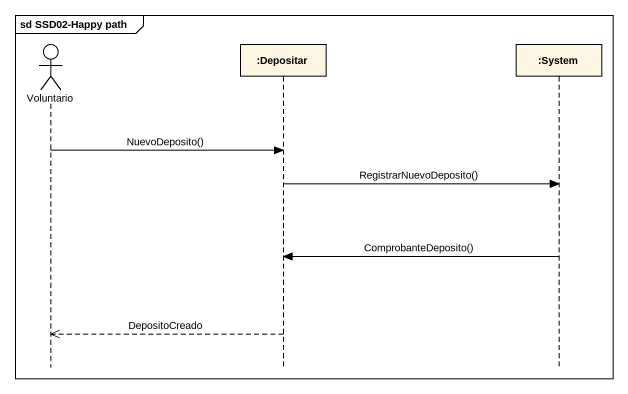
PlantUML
@startuml
mainframe sd SSD02-Happy path
hide footbox
actor Voluntario
participant ":Depositar" as Depositar
participant ":System" as System

Voluntario -> Depositar : NuevoDeposito()
Depositar -> System : RegistrarNuevoDeposito()
System -> Depositar : ComprobanteDeposito()
Depositar -->> Voluntario : DepositoCreado
@enduml
